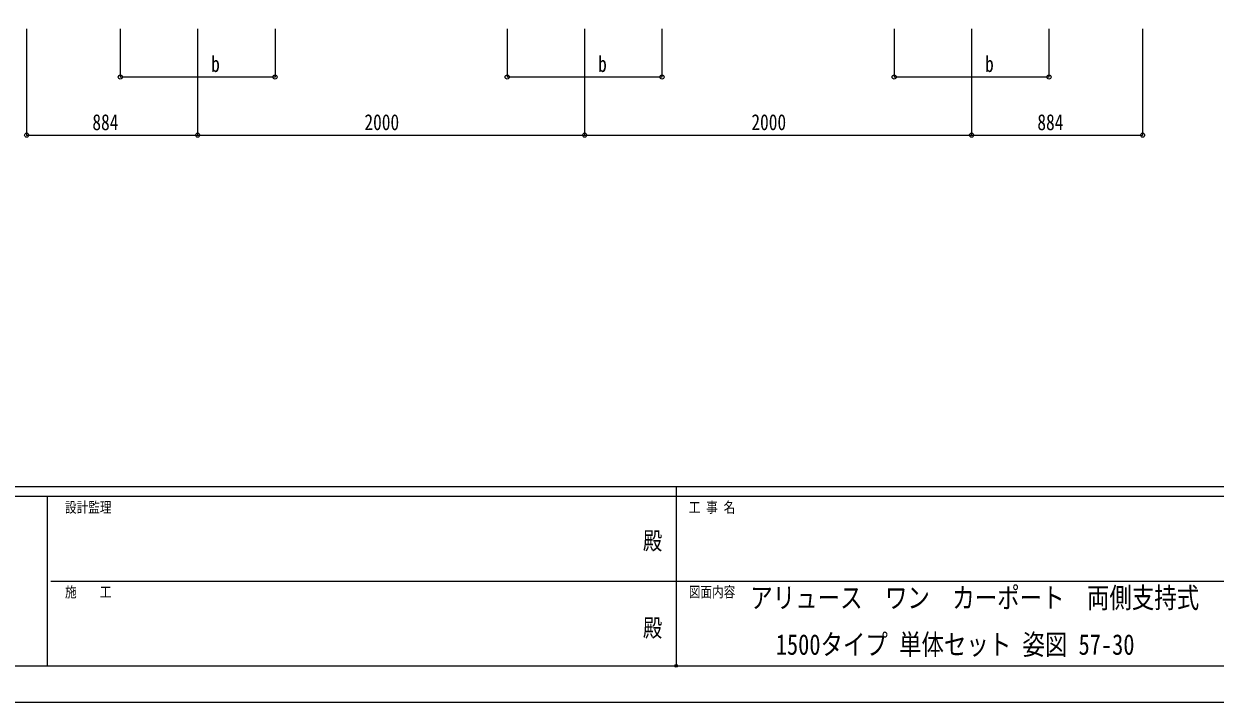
# Model space of a CAD drawing. Units: millimetres, scale not verified. Extents: x -10512 to 10512, y -7425 to 7425.
# Drawn here: x -3384 to 2774, y -7425 to -3921 of the extents above; entities that cross this region are included whole.
import ezdxf
from ezdxf.enums import TextEntityAlignment as Align

# ---------------------------------------------------------------- set-up
doc = ezdxf.new("R2010")
doc.units = ezdxf.units.MM
doc.header["$LTSCALE"] = 30
doc.header["$PDMODE"] = 32
doc.header["$PDSIZE"] = 15
doc.layers.add('0-2_USER1', color=92, linetype='Continuous')
doc.layers.add('0-7_YKK_ZWAK', color=134, linetype='Continuous')
doc.layers.add('0-6_YKK_D', color=200, linetype='Continuous', lineweight=18)
doc.styles.add('ＭＳ ゴシック', font='')
doc.styles.get('ＭＳ ゴシック').set_extended_font_data('MS Gothic')

msp = doc.modelspace()

# ---------------------------------------------------------------- linework, layer by layer
at = {"layer": '0-6_YKK_D'}
for p, q in [((-3369.5, -3945.89), (-3369.5, -4496.89)), ((-2885.5, -3945.89), (-2885.5, -4196.89)), ((-2485.5, -3945.89), (-2485.5, -4496.89)), ((-2485.5, -3946.89), (-2485.5, -4496.89)), ((-2085.5, -3945.89), (-2085.5, -4196.89)), ((-885.5, -3945.89), (-885.5, -4196.89)), ((-485.5, -3945.89), (-485.5, -4496.89)), ((-485.5, -3945.89), (-485.5, -4496.89)), ((-85.5, -3945.89), (-85.5, -4196.89)), ((1114.5, -3945.89), (1114.5, -4196.89)), ((1514.5, -3945.89), (1514.5, -4496.89)), ((1514.5, -3946.89), (1514.5, -4496.89)), ((1914.5, -3945.89), (1914.5, -4196.89)), ((2398.5, -3945.89), (2398.5, -4496.89)), ((-2085.5, -4195.89), (-2885.5, -4195.89)), ((-85.5, -4195.89), (-885.5, -4195.89)), ((1914.5, -4195.89), (1114.5, -4195.89)), ((-3369.5, -4495.89), (-2485.5, -4495.89)), ((-2485.5, -4495.89), (-485.5, -4495.89)), ((-485.5, -4495.89), (1514.5, -4495.89)), ((1514.5, -4495.89), (2398.5, -4495.89))]:
    msp.add_line(p, q, dxfattribs=at)
for centre in [(-2885.5, -4195.89), (-2085.5, -4195.89), (-885.5, -4195.89), (-85.5, -4195.89), (1114.5, -4195.89), (1914.5, -4195.89), (-3369.5, -4495.89), (-2485.5, -4495.89), (-2485.5, -4495.89), (-485.5, -4495.89), (-485.5, -4495.89), (1514.5, -4495.89), (1514.5, -4495.89), (2398.5, -4495.89)]:
    msp.add_circle(centre, 10.62, dxfattribs=at)
at = {"layer": '0-7_YKK_ZWAK'}
for p, q in [((9737.55, -6312.5), (-9762.45, -6312.5)), ((-12.45, -6312.5), (-12.45, -7237.5)), ((-3262.45, -6362.5), (-9762.45, -6362.5)), ((-3262.45, -6362.5), (-3262.45, -7237.5)), ((-12.45, -6362.5), (-3262.45, -6362.5)), ((3237.55, -6362.5), (-12.45, -6362.5)), ((-3243.7, -6800), (-12.45, -6800)), ((-12.45, -6800), (3237.55, -6800)), ((-9762.45, -7237.5), (-3262.45, -7237.5)), ((-3262.45, -7237.5), (-12.45, -7237.5)), ((-12.45, -7237.5), (3237.55, -7237.5))]:
    msp.add_line(p, q, dxfattribs=at)
msp.add_lwpolyline([(-10512.5, -7425), (10512.5, -7425), (10512.5, 7425), (-10512.5, 7425)], close=True, dxfattribs=at)
msp.add_point((-12.45, -7237.5), dxfattribs=at)

# ---------------------------------------------------------------- texts
at = {"layer": '0-2_USER1', "style": 'ＭＳ ゴシック', "width": 0.8}
for s, p in [('アリュース\u3000ワン\u3000カーポート\u3000両側支持式', (371.02, -6970.42)), ('1500タイプ 単体セット 姿図 57-30', (502.48, -7212.08))]:
    msp.add_text(s, height=106.3, dxfattribs=at).set_placement(p, align=Align.BOTTOM_LEFT)
at = {"layer": '0-6_YKK_D', "style": 'ＭＳ ゴシック', "width": 0.8}
for s, p in [('b', (-2415.69, -4194.22)), ('b', (-415.69, -4194.22)), ('b', (1584.31, -4194.22)), ('884', (-3029.5, -4494.89)), ('2000', (-1623.5, -4494.89)), ('2000', (376.5, -4494.89)), ('884', (1854.5, -4494.89))]:
    msp.add_text(s, height=82.48, dxfattribs=at).set_placement(p, align=Align.BOTTOM_LEFT)
at = {"layer": '0-7_YKK_ZWAK', "style": 'ＭＳ ゴシック', "width": 0.8}
for s, height, p in [('設計監理', 54.99, (-3170.78, -6462.5)), ('工 事 名', 54.99, (53.17, -6462.5)), ('殿', 91.64, (-184.17, -6664.58)), ('施\u3000\u3000工', 54.99, (-3170.78, -6900)), ('図面内容', 54.99, (53.17, -6900)), ('殿', 91.64, (-184.17, -7114.58))]:
    msp.add_text(s, height=height, dxfattribs=at).set_placement(p, align=Align.BOTTOM_LEFT)

doc.saveas('drawing.dxf')
